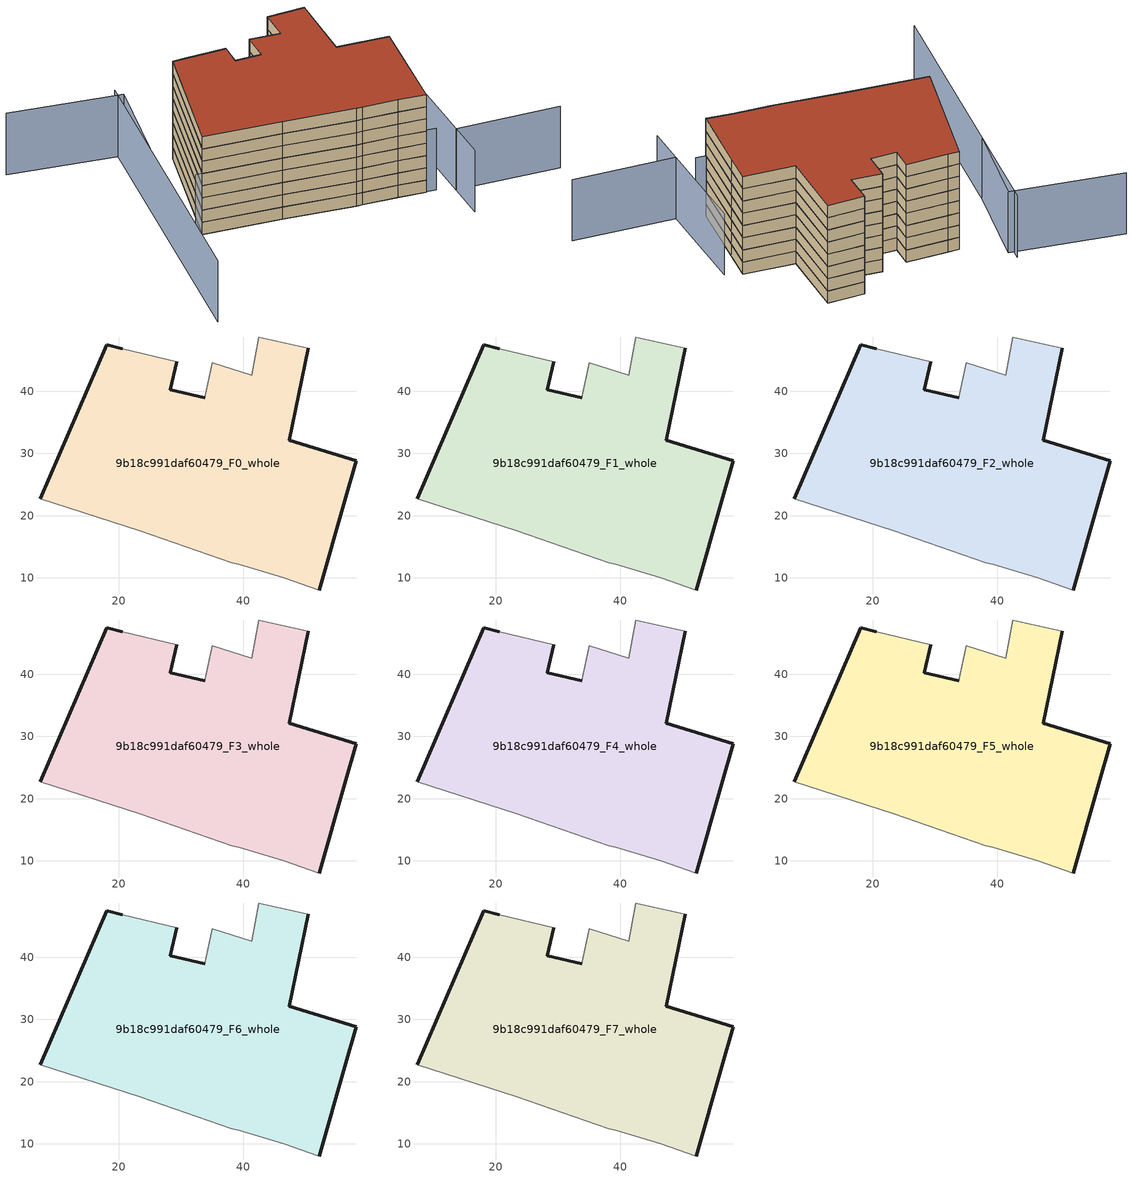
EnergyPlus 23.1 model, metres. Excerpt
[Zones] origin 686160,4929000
9b18c991daf60479_F0_whole
 floor ground (EU_floor_Construction): 52.24,8.04 56.32,22.42 58.2,28.83 47.39,32.11 50.41,46.96 42.48,48.74 41.33,42.55 35,44.61 33.82,38.92 28.28,40.29 29.32,44.78 20.51,46.87 18.04,47.5 7.31,22.75 23.36,17.61 38.14,12.42 39.29,12.16 46.52,9.99 z0
 wall outside (EU_wall_Construction): 50.41,46.96 47.39,32.11 58.2,28.83 56.32,22.42 52.24,8.04 / 7.31,22.75 18.04,47.5 20.51,46.87 / 29.32,44.78 28.28,40.29 33.82,38.92 z0:3
 wall adiabatic (EU_wall_Construction): 52.24,8.04 46.52,9.99 39.29,12.16 38.14,12.42 23.36,17.61 7.31,22.75 / 20.51,46.87 29.32,44.78 / 33.82,38.92 35,44.61 41.33,42.55 42.48,48.74 50.41,46.96 z0:3
9b18c991daf60479_F1_whole
 floor to 9b18c991daf60479_F0_whole (EU_floor_Construction): 52.24,8.04 56.32,22.42 58.2,28.83 47.39,32.11 50.41,46.96 42.48,48.74 41.33,42.55 35,44.61 33.82,38.92 28.28,40.29 29.32,44.78 20.51,46.87 18.04,47.5 7.31,22.75 23.36,17.61 38.14,12.42 39.29,12.16 46.52,9.99 z3
 wall outside (EU_wall_Construction): 50.41,46.96 47.39,32.11 58.2,28.83 56.32,22.42 52.24,8.04 / 7.31,22.75 18.04,47.5 20.51,46.87 / 29.32,44.78 28.28,40.29 33.82,38.92 z3:6
 wall adiabatic (EU_wall_Construction): 52.24,8.04 46.52,9.99 39.29,12.16 38.14,12.42 23.36,17.61 7.31,22.75 / 20.51,46.87 29.32,44.78 / 33.82,38.92 35,44.61 41.33,42.55 42.48,48.74 50.41,46.96 z3:6
9b18c991daf60479_F2_whole
 floor to 9b18c991daf60479_F1_whole (EU_floor_Construction): 52.24,8.04 56.32,22.42 58.2,28.83 47.39,32.11 50.41,46.96 42.48,48.74 41.33,42.55 35,44.61 33.82,38.92 28.28,40.29 29.32,44.78 20.51,46.87 18.04,47.5 7.31,22.75 23.36,17.61 38.14,12.42 39.29,12.16 46.52,9.99 z6
 wall outside (EU_wall_Construction): 50.41,46.96 47.39,32.11 58.2,28.83 56.32,22.42 52.24,8.04 / 7.31,22.75 18.04,47.5 20.51,46.87 / 29.32,44.78 28.28,40.29 33.82,38.92 z6:9
 wall adiabatic (EU_wall_Construction): 52.24,8.04 46.52,9.99 39.29,12.16 38.14,12.42 23.36,17.61 7.31,22.75 / 20.51,46.87 29.32,44.78 / 33.82,38.92 35,44.61 41.33,42.55 42.48,48.74 50.41,46.96 z6:9
9b18c991daf60479_F3_whole
 floor to 9b18c991daf60479_F2_whole (EU_floor_Construction): 52.24,8.04 56.32,22.42 58.2,28.83 47.39,32.11 50.41,46.96 42.48,48.74 41.33,42.55 35,44.61 33.82,38.92 28.28,40.29 29.32,44.78 20.51,46.87 18.04,47.5 7.31,22.75 23.36,17.61 38.14,12.42 39.29,12.16 46.52,9.99 z9
 wall outside (EU_wall_Construction): 50.41,46.96 47.39,32.11 58.2,28.83 56.32,22.42 52.24,8.04 / 7.31,22.75 18.04,47.5 20.51,46.87 / 29.32,44.78 28.28,40.29 33.82,38.92 z9:12
 wall adiabatic (EU_wall_Construction): 52.24,8.04 46.52,9.99 39.29,12.16 38.14,12.42 23.36,17.61 7.31,22.75 / 20.51,46.87 29.32,44.78 / 33.82,38.92 35,44.61 41.33,42.55 42.48,48.74 50.41,46.96 z9:12
9b18c991daf60479_F4_whole
 floor to 9b18c991daf60479_F3_whole (EU_floor_Construction): 52.24,8.04 56.32,22.42 58.2,28.83 47.39,32.11 50.41,46.96 42.48,48.74 41.33,42.55 35,44.61 33.82,38.92 28.28,40.29 29.32,44.78 20.51,46.87 18.04,47.5 7.31,22.75 23.36,17.61 38.14,12.42 39.29,12.16 46.52,9.99 z12
 wall outside (EU_wall_Construction): 50.41,46.96 47.39,32.11 58.2,28.83 56.32,22.42 52.24,8.04 / 7.31,22.75 18.04,47.5 20.51,46.87 / 29.32,44.78 28.28,40.29 33.82,38.92 z12:15
 wall adiabatic (EU_wall_Construction): 52.24,8.04 46.52,9.99 39.29,12.16 38.14,12.42 23.36,17.61 7.31,22.75 / 20.51,46.87 29.32,44.78 / 33.82,38.92 35,44.61 41.33,42.55 42.48,48.74 50.41,46.96 z12:15
9b18c991daf60479_F5_whole
 floor to 9b18c991daf60479_F4_whole (EU_floor_Construction): 52.24,8.04 56.32,22.42 58.2,28.83 47.39,32.11 50.41,46.96 42.48,48.74 41.33,42.55 35,44.61 33.82,38.92 28.28,40.29 29.32,44.78 20.51,46.87 18.04,47.5 7.31,22.75 23.36,17.61 38.14,12.42 39.29,12.16 46.52,9.99 z15
 wall outside (EU_wall_Construction): 50.41,46.96 47.39,32.11 58.2,28.83 56.32,22.42 52.24,8.04 / 7.31,22.75 18.04,47.5 20.51,46.87 / 29.32,44.78 28.28,40.29 33.82,38.92 z15:18
 wall adiabatic (EU_wall_Construction): 52.24,8.04 46.52,9.99 39.29,12.16 38.14,12.42 23.36,17.61 7.31,22.75 / 20.51,46.87 29.32,44.78 / 33.82,38.92 35,44.61 41.33,42.55 42.48,48.74 50.41,46.96 z15:18
9b18c991daf60479_F6_whole
 floor to 9b18c991daf60479_F5_whole (EU_floor_Construction): 52.24,8.04 56.32,22.42 58.2,28.83 47.39,32.11 50.41,46.96 42.48,48.74 41.33,42.55 35,44.61 33.82,38.92 28.28,40.29 29.32,44.78 20.51,46.87 18.04,47.5 7.31,22.75 23.36,17.61 38.14,12.42 39.29,12.16 46.52,9.99 z18
 wall outside (EU_wall_Construction): 50.41,46.96 47.39,32.11 58.2,28.83 56.32,22.42 52.24,8.04 / 7.31,22.75 18.04,47.5 20.51,46.87 / 29.32,44.78 28.28,40.29 33.82,38.92 z18:21
 wall adiabatic (EU_wall_Construction): 52.24,8.04 46.52,9.99 39.29,12.16 38.14,12.42 23.36,17.61 7.31,22.75 / 20.51,46.87 29.32,44.78 / 33.82,38.92 35,44.61 41.33,42.55 42.48,48.74 50.41,46.96 z18:21
9b18c991daf60479_F7_whole
 floor to 9b18c991daf60479_F6_whole (EU_floor_Construction): 52.24,8.04 56.32,22.42 58.2,28.83 47.39,32.11 50.41,46.96 42.48,48.74 41.33,42.55 35,44.61 33.82,38.92 28.28,40.29 29.32,44.78 20.51,46.87 18.04,47.5 7.31,22.75 23.36,17.61 38.14,12.42 39.29,12.16 46.52,9.99 z21
 wall outside (EU_wall_Construction): 50.41,46.96 47.39,32.11 58.2,28.83 56.32,22.42 52.24,8.04 / 7.31,22.75 18.04,47.5 20.51,46.87 / 29.32,44.78 28.28,40.29 33.82,38.92 z21:24
 wall adiabatic (EU_wall_Construction): 52.24,8.04 46.52,9.99 39.29,12.16 38.14,12.42 23.36,17.61 7.31,22.75 / 20.51,46.87 29.32,44.78 / 33.82,38.92 35,44.61 41.33,42.55 42.48,48.74 50.41,46.96 z21:24
 roof outside (EU_roof_Construction): 50.41,46.96 47.39,32.11 58.2,28.83 56.32,22.42 52.24,8.04 46.52,9.99 39.29,12.16 38.14,12.42 23.36,17.61 7.31,22.75 18.04,47.5 20.51,46.87 29.32,44.78 28.28,40.29 33.82,38.92 35,44.61 41.33,42.55 42.48,48.74 z24
shading: 56.11,-3.07 61.29,26.7 / 57.56,5.19 78.91,-0.85 / 6,23.18 54.42,7.64 / -12.1,62.87 10.87,54.2 / 10.87,54.2 3.92,35.81 / 10.25,56.46 -8.1,-3.45 z0:15
[Building]
EU S2 Campaign: North Axis=0; Terrain=City; Solar Distribution=FullExterior
[Site:Location]
Bologna: Latitude=44.5; Longitude=11.25; Time Zone=1; Elevation=37
[SizingPeriod:WeatherFileDays]
AnnualSizingPeriod: Begin Month=1; Begin Day of Month=1; End Month=12; End Day of Month=31; Day of Week for Start Day=Monday; Use Weather File Daylight Saving Period=No; Use Weather File Rain and Snow Indicators=No
[MATERIAL]
EU_InternalMass_Material: Roughness=MediumRough; Thickness=0.1; Conductivity=1; Density=1800; Specific Heat=900; Thermal Absorptance=0.9; Solar Absorptance=0.7; Visible Absorptance=0.7
[MATERIAL:NOMASS] Roughness=MediumRough; Thermal Absorptance=0.9; Solar Absorptance=0.7; Visible Absorptance=0.7
Name | Thermal Resistance
EU_wall_NoMass | 0.905828
EU_roof_NoMass | 0.37593
EU_floor_NoMass | 0.67114
[CONSTRUCTION]
EU_wall_Construction: EU_wall_NoMass
EU_roof_Construction: EU_roof_NoMass
EU_floor_Construction: EU_floor_NoMass
EU_InternalMass_Construction: EU_InternalMass_Material
[ZONE] Type=1; Multiplier=1; Ceiling Height=autocalculate; Floor Area=autocalculate; Part of Total Floor Area=Yes
Name | Volume
9b18c991daf60479_F0_whole | 3712.32
9b18c991daf60479_F1_whole; 9b18c991daf60479_F2_whole; 9b18c991daf60479_F3_whole; 9b18c991daf60479_F4_whole; 9b18c991daf60479_F5_whole; 9b18c991daf60479_F6_whole; 9b18c991daf60479_F7_whole | 3712.31
[INTERNALMASS] Construction=EU_InternalMass_Construction; Surface Area=1237.44
Name | Zone or ZoneList
9b18c991daf60479_F0_whole_EU_InternalMass | 9b18c991daf60479_F0_whole
9b18c991daf60479_F1_whole_EU_InternalMass | 9b18c991daf60479_F1_whole
9b18c991daf60479_F2_whole_EU_InternalMass | 9b18c991daf60479_F2_whole
9b18c991daf60479_F3_whole_EU_InternalMass | 9b18c991daf60479_F3_whole
9b18c991daf60479_F4_whole_EU_InternalMass | 9b18c991daf60479_F4_whole
9b18c991daf60479_F5_whole_EU_InternalMass | 9b18c991daf60479_F5_whole
9b18c991daf60479_F6_whole_EU_InternalMass | 9b18c991daf60479_F6_whole
9b18c991daf60479_F7_whole_EU_InternalMass | 9b18c991daf60479_F7_whole
[OTHEREQUIPMENT] Fuel Type=Electricity; Design Level Calculation Method=Watts/Area; Power per Zone Floor Area=1; Fraction Latent=0; Fraction Radiant=0; Fraction Lost=0; Carbon Dioxide Generation Rate=0; EndUse Subcategory=EU_Step8_InternalGains
Name | Zone or ZoneList or Space or SpaceList | Schedule
EU_Step8_InternalGain_9b18c991daf60479_F0_whole_f000 | 9b18c991daf60479_F0_whole | EU_Step8_GainSchedule_9b18c991daf60479_F0_whole_f000
EU_Step8_InternalGain_9b18c991daf60479_F1_whole_f000 | 9b18c991daf60479_F1_whole | EU_Step8_GainSchedule_9b18c991daf60479_F1_whole_f000
EU_Step8_InternalGain_9b18c991daf60479_F2_whole_f000 | 9b18c991daf60479_F2_whole | EU_Step8_GainSchedule_9b18c991daf60479_F2_whole_f000
EU_Step8_InternalGain_9b18c991daf60479_F3_whole_f000 | 9b18c991daf60479_F3_whole | EU_Step8_GainSchedule_9b18c991daf60479_F3_whole_f000
EU_Step8_InternalGain_9b18c991daf60479_F4_whole_f000 | 9b18c991daf60479_F4_whole | EU_Step8_GainSchedule_9b18c991daf60479_F4_whole_f000
EU_Step8_InternalGain_9b18c991daf60479_F5_whole_f000 | 9b18c991daf60479_F5_whole | EU_Step8_GainSchedule_9b18c991daf60479_F5_whole_f000
EU_Step8_InternalGain_9b18c991daf60479_F6_whole_f000 | 9b18c991daf60479_F6_whole | EU_Step8_GainSchedule_9b18c991daf60479_F6_whole_f000
EU_Step8_InternalGain_9b18c991daf60479_F7_whole_f000 | 9b18c991daf60479_F7_whole | EU_Step8_GainSchedule_9b18c991daf60479_F7_whole_f000
[ZONEVENTILATION:DESIGNFLOWRATE] Schedule=EU_AlwaysOn; Design Flow Rate Calculation Method=AirChanges/Hour; Air Changes per Hour=0.73129; Ventilation Type=Natural; Fan Pressure Rise=0; Fan Total Efficiency=1; Constant Term Coefficient=1; Temperature Term Coefficient=0; Velocity Term Coefficient=0; Velocity Squared Term Coefficient=0; Minimum Indoor Temperature=-100; Maximum Indoor Temperature=100; Delta Temperature=-100; Minimum Outdoor Temperature=-100; Maximum Outdoor Temperature=100; Maximum Wind Speed=40
Name | Zone or ZoneList or Space or SpaceList
EU_ConstantAir_9b18c991daf60479_F0_whole | 9b18c991daf60479_F0_whole
EU_ConstantAir_9b18c991daf60479_F1_whole | 9b18c991daf60479_F1_whole
EU_ConstantAir_9b18c991daf60479_F2_whole | 9b18c991daf60479_F2_whole
EU_ConstantAir_9b18c991daf60479_F3_whole | 9b18c991daf60479_F3_whole
EU_ConstantAir_9b18c991daf60479_F4_whole | 9b18c991daf60479_F4_whole
EU_ConstantAir_9b18c991daf60479_F5_whole | 9b18c991daf60479_F5_whole
EU_ConstantAir_9b18c991daf60479_F6_whole | 9b18c991daf60479_F6_whole
EU_ConstantAir_9b18c991daf60479_F7_whole | 9b18c991daf60479_F7_whole
[HVACTEMPLATE:THERMOSTAT] Constant Heating Setpoint=20; Constant Cooling Setpoint=50
EU_HeatOnly_9b18c991daf60479_F0_whole; EU_HeatOnly_9b18c991daf60479_F1_whole; EU_HeatOnly_9b18c991daf60479_F2_whole; EU_HeatOnly_9b18c991daf60479_F3_whole; EU_HeatOnly_9b18c991daf60479_F4_whole; EU_HeatOnly_9b18c991daf60479_F5_whole; EU_HeatOnly_9b18c991daf60479_F6_whole; EU_HeatOnly_9b18c991daf60479_F7_whole
[HVACTEMPLATE:ZONE:IDEALLOADSAIRSYSTEM] System Availability Schedule=EU_AlwaysOn; Maximum Heating Supply Air Temperature=50; Minimum Cooling Supply Air Temperature=13; Maximum Heating Supply Air Humidity Ratio=0.0156; Minimum Cooling Supply Air Humidity Ratio=0.0077; Heating Limit=NoLimit; Cooling Limit=NoLimit; Heating Availability Schedule=EU_AlwaysOn; Cooling Availability Schedule=EU_CoolingOff; Dehumidification Control Type=ConstantSensibleHeatRatio; Cooling Sensible Heat Ratio=0.7; Dehumidification Setpoint=60; Humidification Control Type=None; Humidification Setpoint=30; Outdoor Air Method=None; Outdoor Air Flow Rate per Person=0.00944; Outdoor Air Flow Rate per Zone Floor Area=0; Outdoor Air Flow Rate per Zone=0; Demand Controlled Ventilation Type=None; Outdoor Air Economizer Type=NoEconomizer; Heat Recovery Type=None; Sensible Heat Recovery Effectiveness=0.7; Latent Heat Recovery Effectiveness=0.65
Name | Template Thermostat
9b18c991daf60479_F0_whole | EU_HeatOnly_9b18c991daf60479_F0_whole
9b18c991daf60479_F1_whole | EU_HeatOnly_9b18c991daf60479_F1_whole
9b18c991daf60479_F2_whole | EU_HeatOnly_9b18c991daf60479_F2_whole
9b18c991daf60479_F3_whole | EU_HeatOnly_9b18c991daf60479_F3_whole
9b18c991daf60479_F4_whole | EU_HeatOnly_9b18c991daf60479_F4_whole
9b18c991daf60479_F5_whole | EU_HeatOnly_9b18c991daf60479_F5_whole
9b18c991daf60479_F6_whole | EU_HeatOnly_9b18c991daf60479_F6_whole
9b18c991daf60479_F7_whole | EU_HeatOnly_9b18c991daf60479_F7_whole
[SIZING:ZONE] Zone Cooling Design Supply Air Temperature Input Method=SupplyAirTemperature; Zone Cooling Design Supply Air Temperature=13; Zone Heating Design Supply Air Temperature Input Method=SupplyAirTemperature; Zone Heating Design Supply Air Temperature=50; Zone Cooling Design Supply Air Humidity Ratio=0.008; Zone Heating Design Supply Air Humidity Ratio=0.008; Cooling Design Air Flow Method=DesignDay; Cooling Design Air Flow Rate=0; Cooling Minimum Air Flow per Zone Floor Area=0.000762; Cooling Minimum Air Flow=0; Cooling Minimum Air Flow Fraction=0.2; Heating Design Air Flow Method=DesignDay; Heating Design Air Flow Rate=0; Heating Maximum Air Flow per Zone Floor Area=0.002032; Heating Maximum Air Flow=0.141576; Heating Maximum Air Flow Fraction=0.3; Account for Dedicated Outdoor Air System=No; Dedicated Outdoor Air System Control Strategy=NeutralSupplyAir; Dedicated Outdoor Air Low Setpoint Temperature for Design=autosize; Dedicated Outdoor Air High Setpoint Temperature for Design=autosize; Zone Load Sizing Method=Sensible Load Only No Latent Load; Zone Latent Cooling Design Supply Air Humidity Ratio Input Method=HumidityRatioDifference; Zone Cooling Design Supply Air Humidity Ratio Difference=0.005; Zone Latent Heating Design Supply Air Humidity Ratio Input Method=HumidityRatioDifference; Zone Humidification Design Supply Air Humidity Ratio Difference=0.005
9b18c991daf60479_F0_whole; 9b18c991daf60479_F1_whole; 9b18c991daf60479_F2_whole; 9b18c991daf60479_F3_whole; 9b18c991daf60479_F4_whole; 9b18c991daf60479_F5_whole; 9b18c991daf60479_F6_whole; 9b18c991daf60479_F7_whole
[SCHEDULE:CONSTANT]
Name | Hourly Value
EU_AlwaysOn | 1
EU_CoolingOff | 0
[SCHEDULE:FILE] Column Number=1; Rows to Skip at Top=0; Number of Hours of Data=8760; Column Separator=Comma; Interpolate to Timestep=No; Minutes per Item=60; Adjust Schedule for Daylight Savings=Yes
Name | File
EU_Step8_GainSchedule_9b18c991daf60479_F0_whole_f000 | ../../schedules/9b18c991daf60479/9b18c991daf60479_F0_whole_f000_gain.csv
EU_Step8_GainSchedule_9b18c991daf60479_F1_whole_f000 | ../../schedules/9b18c991daf60479/9b18c991daf60479_F1_whole_f000_gain.csv
EU_Step8_GainSchedule_9b18c991daf60479_F2_whole_f000 | ../../schedules/9b18c991daf60479/9b18c991daf60479_F2_whole_f000_gain.csv
EU_Step8_GainSchedule_9b18c991daf60479_F3_whole_f000 | ../../schedules/9b18c991daf60479/9b18c991daf60479_F3_whole_f000_gain.csv
EU_Step8_GainSchedule_9b18c991daf60479_F4_whole_f000 | ../../schedules/9b18c991daf60479/9b18c991daf60479_F4_whole_f000_gain.csv
EU_Step8_GainSchedule_9b18c991daf60479_F5_whole_f000 | ../../schedules/9b18c991daf60479/9b18c991daf60479_F5_whole_f000_gain.csv
EU_Step8_GainSchedule_9b18c991daf60479_F6_whole_f000 | ../../schedules/9b18c991daf60479/9b18c991daf60479_F6_whole_f000_gain.csv
EU_Step8_GainSchedule_9b18c991daf60479_F7_whole_f000 | ../../schedules/9b18c991daf60479/9b18c991daf60479_F7_whole_f000_gain.csv
